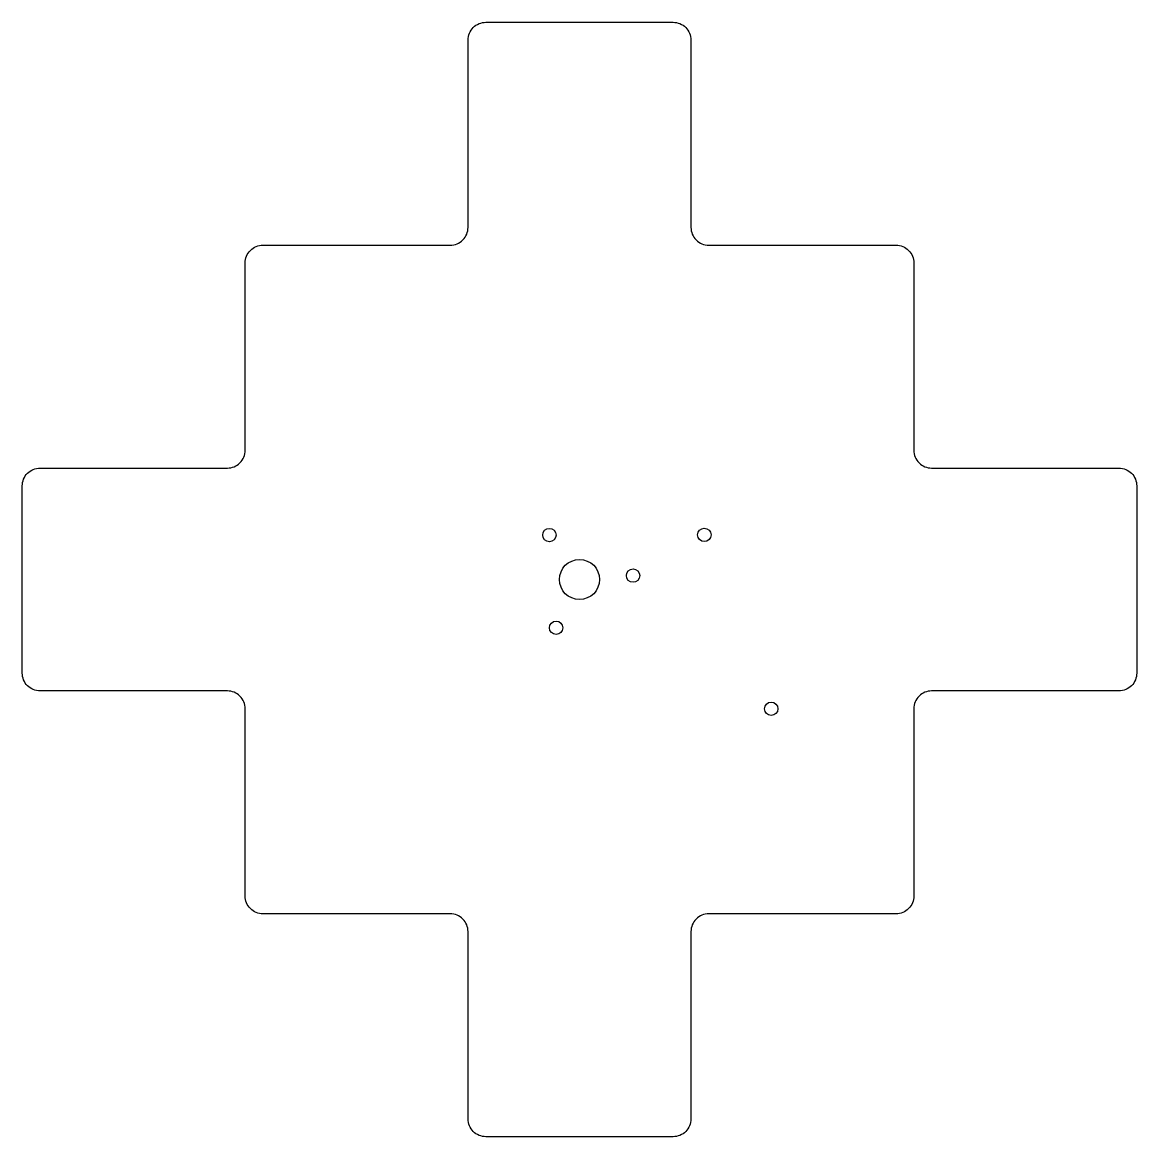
# Model space of a CAD drawing. Header units: millimetres. Extents: x -50 to 200, y -200 to 50.
import ezdxf

# ---------------------------------------------------------------- set-up
doc = ezdxf.new("R2010")
doc.units = ezdxf.units.MM
doc.layers.get('0').update_dxf_attribs({"linetype": 'CONTINUOUS'})

msp = doc.modelspace()

# ---------------------------------------------------------------- linework, layer by layer
msp.add_lwpolyline([(100, -196, -0.414214), (96, -200), (54, -200, -0.414214), (50, -196), (50, -154, 0.414214), (46, -150), (4, -150, -0.414214), (0, -146), (0, -104, 0.414214), (-4, -100), (-46, -100, -0.414214), (-50, -96), (-50, -54, -0.414214), (-46, -50), (-4, -50, 0.414214), (0, -46), (0, -4, -0.414214), (4, 0), (46, 0, 0.414214), (50, 4), (50, 46, -0.414214), (54, 50), (96, 50, -0.414214), (100, 46), (100, 4, 0.414214), (104, 0), (146, 0, -0.414214), (150, -4), (150, -46, 0.414214), (154, -50), (196, -50, -0.414214), (200, -54), (200, -96, -0.414214), (196, -100), (154, -100, 0.414214), (150, -104), (150, -146, -0.414214), (146, -150), (104, -150, 0.414214), (100, -154)], format="xyb", close=True)
for centre, radius in [((68.24, -65.03), 1.5), ((103, -65), 1.5), ((75, -75), 4.5), ((87.01, -74.13), 1.5), ((69.75, -85.84), 1.5), ((118, -104), 1.5)]:
    msp.add_circle(centre, radius)

doc.saveas('drawing.dxf')
